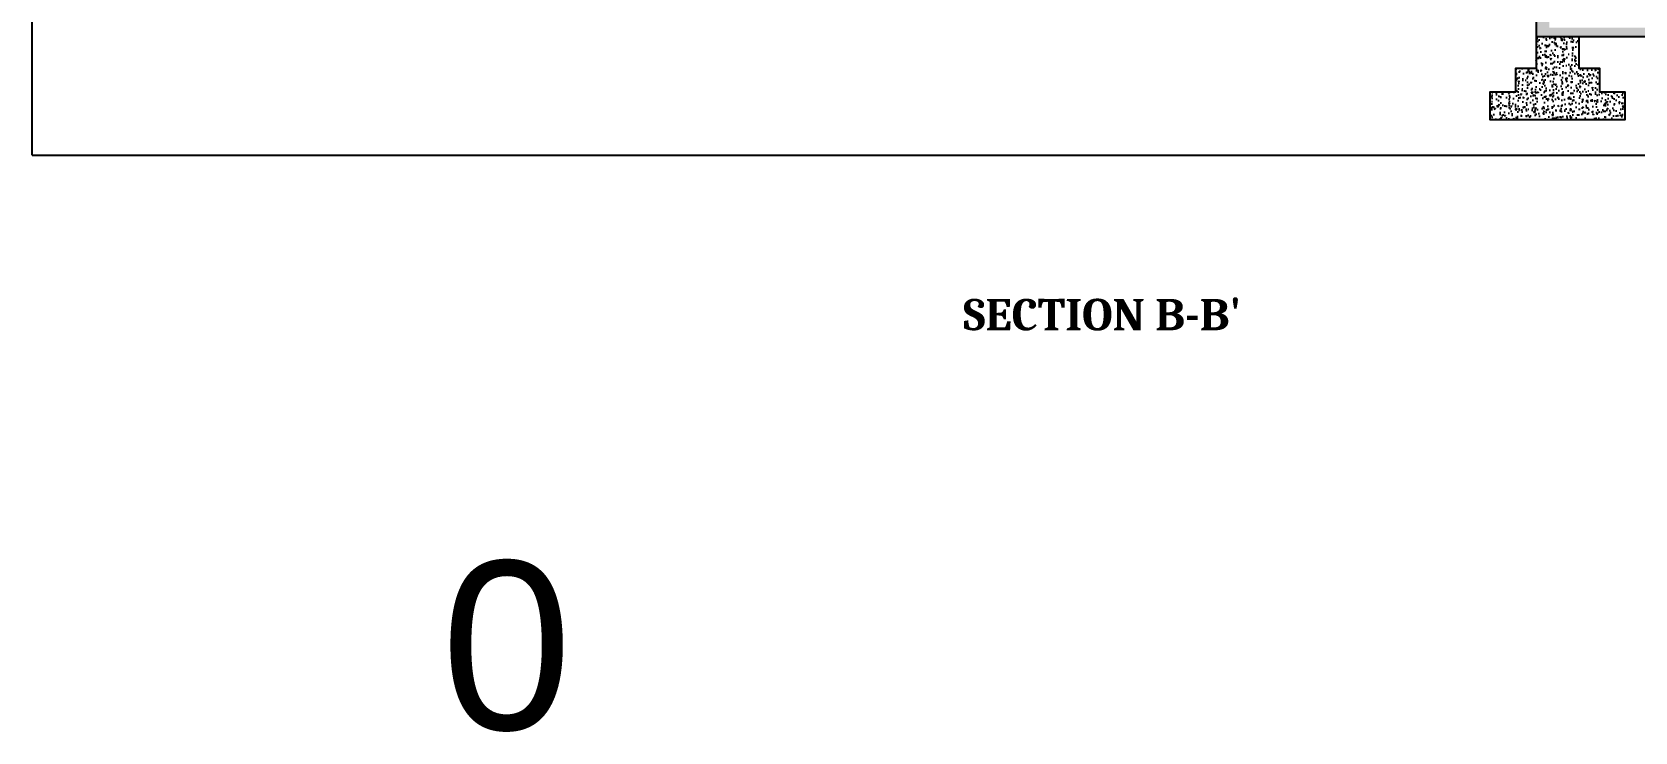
# Model space of a CAD drawing. Header units: metres. Extents: x -38 to 401, y 28 to 287.
# Drawn here: x 207.7 to 235.79, y 218.37 to 230.64 of the extents above; entities that cross this region are included whole.
import ezdxf

# ---------------------------------------------------------------- set-up
doc = ezdxf.new("R2010")
doc.units = ezdxf.units.M
doc.styles.get("Standard").update_dxf_attribs({"font": 'arial.ttf'})

msp = doc.modelspace()

# ---------------------------------------------------------------- hatches: boundary and pattern name
at = {"lineweight": 25}
h = msp.add_hatch(dxfattribs=at)
h.set_pattern_fill('AR-CONC', scale=0.03)
h.set_pattern_definition([(50, (-1819.55515, 1848.74386), (0.215178055, -0.01882564), [0.0225, -0.2475]), (355, (-1819.55515, 1848.74386), (-0.0416254, 0.22565764), [0.018, -0.198]), (100.4514445, (-1819.53722, 1848.7423), (0.173552654, 0.206831997), [0.019122058, -0.210342634]), (46.1842, (-1819.55515, 1848.80386), (0.3201724, -0.049655784), [0.03375, -0.37125]), (96.635635, (-1819.52847, 1848.79972), (0.280398584, 0.29223558), [0.028683103, -0.31551413]), (351.184164, (-1819.55515, 1848.80386), (0.280398584, 0.29223558), [0.027, -0.297]), (21, (-1819.52515, 1848.78886), (0.179072116, -0.120785667), [0.0225, -0.2475]), (326, (-1819.52515, 1848.78886), (0.0729946, 0.217545014), [0.018, -0.198]), (71.451445, (-1819.51023, 1848.7788), (0.252066713, 0.096759346), [0.019122057, -0.210342634]), (37.5, (-1819.55515, 1848.74386), (0.0036479566, 0.0998681561), [0, -0.1956, 0, -0.201, 0, -0.19875]), (7.5, (-1819.55515, 1848.74386), (0.0789208612, 0.1183235136), [0, -0.1146, 0, -0.1911, 0, -0.07575]), (327.5, (-1819.62205, 1848.74386), (0.1601467309, -0.0067664615), [0, -0.075, 0, -0.234, 0, -0.3105]), (317.5, (-1819.65205, 1848.74386), (0.174955851, 0.030031495), [0, -0.0975, 0, -0.1554, 0, -0.2205])])
h.paths.add_polyline_path([(210.94137, 241.56004), (216.20137, 241.56004), (216.20137, 241.71004), (210.94137, 241.71004)])
h.paths.add_polyline_path([(210.94137, 232.36004), (211.17137, 232.36004), (211.17137, 241.56004), (210.94137, 241.56004)])
h.paths.add_polyline_path([(211.17137, 236.96004), (216.20137, 236.96004), (216.20137, 237.11004), (211.17137, 237.11004)])
h.paths.add_polyline_path([(211.17137, 232.51004), (234.06137, 232.51004), (234.06137, 232.36004), (211.17137, 232.36004)])
h.paths.add_polyline_path([(234.29137, 232.51004), (234.06137, 232.51004), (234.06137, 230.56004), (234.29137, 230.56004)])
h.paths.add_polyline_path([(234.29137, 230.71004), (237.52137, 230.71004), (237.52137, 230.56004), (234.29137, 230.56004)])
h.paths.add_polyline_path([(237.29137, 230.71004), (237.52137, 230.71004), (237.52137, 241.71004), (237.29137, 241.71004)])
h.paths.add_polyline_path([(238.85316, 239.07004), (242.24468, 239.07004), (242.24468, 238.92004), (238.85316, 238.92004)])
h.paths.add_polyline_path([(238.85306, 234.78835), (239.08316, 234.78835), (239.08316, 238.92004), (238.85306, 238.92004)])
h.paths.add_polyline_path([(242.01468, 238.92004), (242.24468, 238.92004), (242.24468, 234.78835), (242.01468, 234.78835)])
h.paths.add_polyline_path([(238.85306, 234.78835), (242.24468, 234.78835), (242.24468, 234.68835), (238.85306, 234.68835)])
h.paths.add_polyline_path([(238.85316, 232.51004), (239.08306, 232.51004), (239.08306, 234.68835), (238.85316, 234.68835)])
h.paths.add_polyline_path([(242.01468, 232.51004), (242.24468, 232.51004), (242.24468, 234.68835), (242.01468, 234.68835)])
h.paths.add_polyline_path([(238.85316, 232.36004), (242.24468, 232.36004), (242.24468, 232.51004), (238.85316, 232.51004)])
h = msp.add_hatch(dxfattribs=at)
h.set_pattern_fill('AR-CONC', scale=0.03)
h.set_pattern_definition([(50, (-2904.01504, -124.46528), (0.215178055, -0.01882564), [0.0225, -0.2475]), (355, (-2904.01504, -124.46528), (-0.0416254, 0.22565764), [0.018, -0.198]), (100.4514445, (-2903.9971, -124.46685), (0.173552654, 0.206831997), [0.019122058, -0.210342634]), (46.1842, (-2904.01504, -124.40528), (0.3201724, -0.049655784), [0.03375, -0.37125]), (96.635635, (-2903.98836, -124.4094), (0.280398584, 0.29223558), [0.028683103, -0.315514128]), (351.184164, (-2904.01504, -124.40528), (0.280398584, 0.29223558), [0.027, -0.297]), (21, (-2903.98504, -124.42028), (0.179072116, -0.120785667), [0.0225, -0.2475]), (326, (-2903.98504, -124.42028), (0.0729946, 0.217545014), [0.018, -0.198]), (71.451445, (-2903.97012, -124.43034), (0.252066713, 0.096759346), [0.019122057, -0.210342634]), (37.5, (-2904.01504, -124.46528), (0.0036479566, 0.0998681561), [0, -0.1956, 0, -0.201, 0, -0.19875]), (7.5, (-2904.01504, -124.46528), (0.0789208612, 0.1183235136), [0, -0.1146, 0, -0.1911, 0, -0.07575]), (327.5, (-2904.08194, -124.46528), (0.1601467309, -0.0067664615), [0, -0.075, 0, -0.234, 0, -0.3105]), (317.5, (-2904.11194, -124.46528), (0.174955851, 0.030031495), [0, -0.0975, 0, -0.1554, 0, -0.2205])])
h.paths.add_polyline_path([(235.62217, 229.57969), (235.17416, 229.57969), (235.17416, 229.99864), (234.81152, 229.99864), (234.81152, 230.56004), (234.06669, 230.56004), (234.06669, 229.10296), (235.62217, 229.10296)])
h.paths.add_polyline_path([(234.06669, 230.56004), (234.06137, 230.56004), (234.06137, 229.99864), (233.69873, 229.99864), (233.69873, 229.57969), (233.25071, 229.57969), (233.25071, 229.10296), (234.06669, 229.10296)])

# ---------------------------------------------------------------- linework, layer by layer
at = {"color": 7, "lineweight": 25}
for p, q in [((207.69842, 228.47876), (207.69842, 241.71004)), ((207.69842, 228.77876), (207.69842, 240.71004)), ((234.06137, 232.36004), (234.06137, 230.56004)), ((234.06137, 230.56004), (237.52137, 230.56004)), ((207.69842, 228.47876), (245.33912, 228.47876))]:
    msp.add_line(p, q, dxfattribs=at)
msp.add_lwpolyline([(234.06137, 230.56004), (234.06137, 229.99864), (233.69873, 229.99864), (233.69873, 229.57969), (233.25071, 229.57969), (233.25071, 229.10296), (235.62217, 229.10296), (235.62217, 229.57969), (235.17416, 229.57969), (235.17416, 229.99864), (234.81152, 229.99864), (234.81152, 230.56004)], dxfattribs=at)

# ---------------------------------------------------------------- texts
msp.add_text('0', height=2.95017, dxfattribs=at).set_placement((214.86966, 218.41147))
at = {"color": 7, "lineweight": 25, "insert": (224.01836, 225.9587), "char_height": 0.55, "width": 35.3160154, "attachment_point": 1}
msp.add_mtext("\\A1;{\\fCambria|b1|i0|c0|p18;SECTION B-B'}", dxfattribs=at)

doc.saveas('drawing.dxf')
